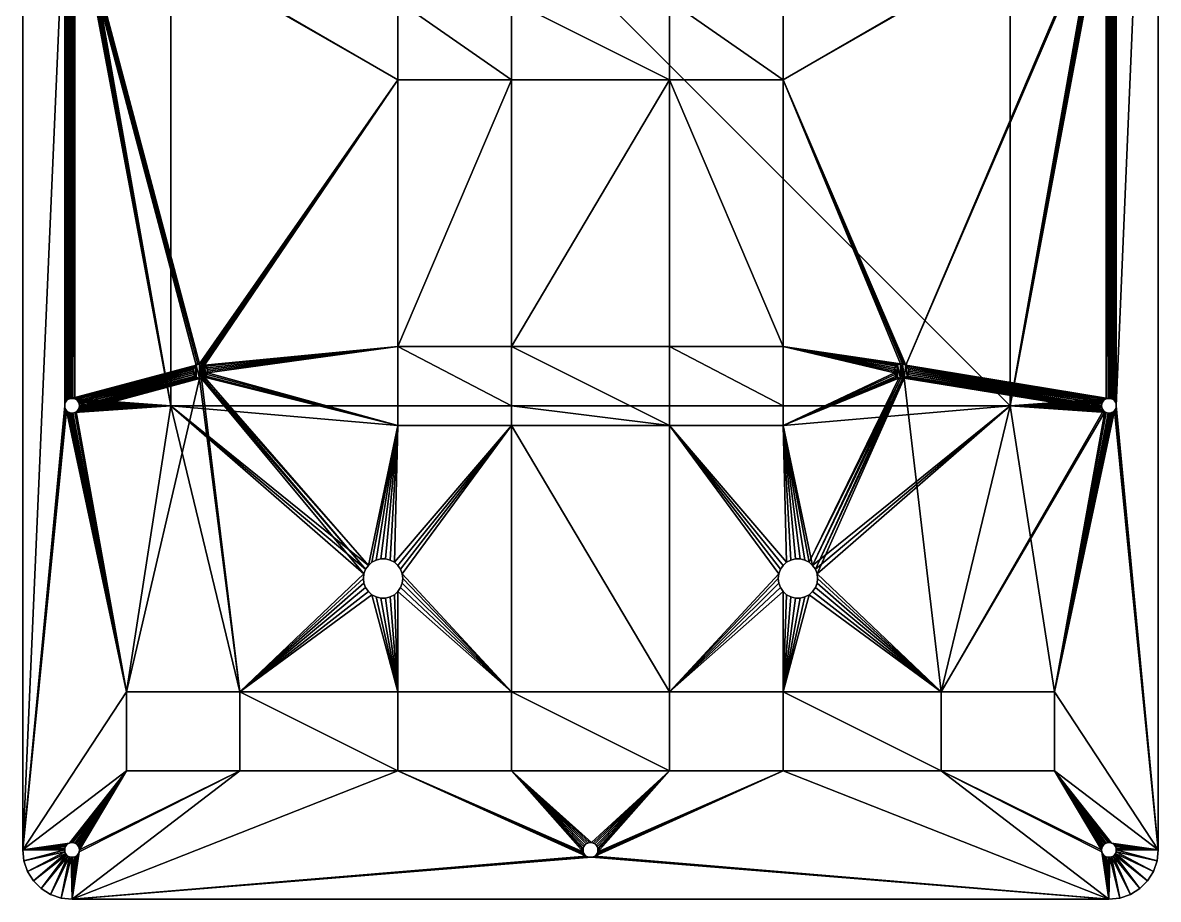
# Model space of a CAD drawing. Extents: x -115 to 115, y -220 to 220.
# Drawn here: x -115 to 115, y -220 to -42.4 of the extents above; entities that cross this region are included whole.
import ezdxf

# ---------------------------------------------------------------- set-up
doc = ezdxf.new("R2010")
doc.units = 0
doc.header["$MEASUREMENT"] = 0
doc.layers.get('0').update_dxf_attribs({"linetype": 'CONTINUOUS'})

msp = doc.modelspace()

# ---------------------------------------------------------------- meshes
at = {"color": 0}
mesh = msp.add_polyface(dxfattribs=at)
corners = [(-104.15, -121.23), (-103.88, -120.99), (-79.18, -114.49), (-103.67, -120.7), (-79.53, -114.4), (-103.5, -120), (-80.12, -113.99), (-103.54, -120.36), (-103.54, -119.64), (-80.33, -113.7), (-103.67, -119.3), (-80.46, -113.36), (-103.88, -119.01), (-80.5, -113), (-104.15, -118.77), (-80.46, -112.64), (-104.47, -118.6), (-80.33, -112.3), (-104.82, -118.51), (-80.12, -112.01), (-105.18, -118.51), (-79.85, -111.77), (-115, -210), (-106.5, -15), (-106.5, -120), (-85, -120, 4), (-103.67, -119.3, 4), (-103.54, -119.64, 4), (-103.88, -119.01, 4), (-104.15, -118.77, 4), (-104.47, -118.6, 4), (-106.5, -15, 4), (-115, -210, 4), (-106.5, -120, 4), (-115, 80), (-103.5, -120, 4), (-104.82, -118.51, 4), (-105.18, -118.51, 4), (-105.53, -118.6), (-105.53, -118.6, 4), (-105.85, -118.77), (-105.85, -118.77, 4), (-106.12, -119.01), (-106.12, -119.01, 4), (-106.33, -119.3), (-106.33, -119.3, 4), (-106.46, -119.64), (-106.46, -119.64, 4)]
mesh.append_faces([[corners[k] for k in face] for face in [(0, 1, 2), (3, 4, 1), (5, 6, 7), (8, 9, 5), (10, 11, 8), (12, 13, 10), (14, 15, 12), (16, 17, 14), (18, 19, 16), (20, 21, 18), (22, 23, 24), (25, 26, 27), (25, 28, 26), (25, 29, 28), (25, 30, 29), (31, 32, 33), (34, 22, 32), (8, 5, 35), (8, 35, 27), (10, 27, 26), (10, 8, 27), (12, 26, 28), (12, 10, 26), (14, 28, 29), (14, 12, 28), (16, 29, 30), (16, 14, 29), (18, 30, 36), (18, 16, 30), (20, 36, 37), (20, 18, 36), (38, 37, 39), (38, 20, 37), (40, 39, 41), (40, 38, 39), (42, 41, 43), (42, 40, 41), (44, 43, 45), (44, 42, 43), (46, 44, 45), (46, 45, 47), (24, 46, 47), (24, 47, 33)]])
mesh = msp.add_polyface(dxfattribs=at)
corners = [(-106.5, -15), (-106.46, -15.36), (-106.5, -120), (-115, -210), (-115, 80), (-106.33, -15.7, 4), (-106.46, -15.36, 4), (-106.33, -119.3, 4), (-106.5, -15, 4), (-106.5, -120, 4), (-115, 80, 4), (-115, -210, 4), (-104.15, -13.77), (-103.88, -14.01, 4), (-104.15, -13.77, 4), (-104.47, -13.6), (-104.47, -13.6, 4), (-104.82, -13.51), (-104.82, -13.51, 4), (-105.18, -13.51), (-105.18, -13.51, 4), (-105.53, -13.6), (-105.53, -13.6, 4), (-105.85, -13.77), (-105.85, -13.77, 4), (-106.12, -14.01), (-106.12, -14.01, 4), (-106.33, -14.3), (-106.33, -14.3, 4), (-106.46, -14.64), (-106.46, -14.64, 4), (-106.33, -15.7), (-106.12, -15.99), (-106.12, -15.99, 4), (-105.85, -16.23, 4), (-105.85, -16.23), (-105.53, -16.4), (-105.53, -16.4, 4), (-105.18, -16.49), (-105.18, -16.49, 4), (-104.82, -16.49, 4), (-104.82, -16.49), (-104.47, -16.4), (-104.47, -16.4, 4), (-104.15, -16.23, 4), (-104.15, -16.23)]
mesh.append_faces([[corners[k] for k in face] for face in [(0, 1, 2), (3, 4, 0), (5, 6, 7), (6, 8, 9), (10, 11, 8), (4, 11, 10), (12, 13, 14), (15, 14, 16), (15, 12, 14), (17, 16, 18), (17, 15, 16), (19, 18, 20), (19, 17, 18), (21, 20, 22), (21, 19, 20), (23, 22, 24), (23, 21, 22), (25, 24, 26), (25, 23, 24), (27, 26, 28), (27, 25, 26), (29, 27, 28), (29, 28, 30), (0, 29, 30), (0, 30, 8), (1, 8, 6), (1, 0, 8), (1, 6, 5), (31, 1, 5), (32, 5, 33), (32, 33, 34), (32, 31, 5), (35, 32, 34), (36, 34, 37), (36, 35, 34), (38, 37, 39), (38, 39, 40), (38, 36, 37), (41, 38, 40), (42, 40, 43), (42, 43, 44), (42, 41, 40), (45, 42, 44)]])
mesh = msp.add_polyface(dxfattribs=at)
corners = [(105.85, -16.23), (106.12, -119.01), (105.85, -118.77), (106.12, -15.99), (106.33, -15.7), (106.33, -119.3), (105.53, -16.4), (105.53, -118.6), (106.46, -15.36), (106.46, -119.64), (105.18, -16.49), (105.18, -118.51), (106.5, -15), (106.5, -120), (104.82, -16.49), (104.82, -118.51), (63.85, -111.77), (39, -54), (104.47, -16.4), (115, 80), (115, -210), (106.12, -15.99, 4), (105.85, -16.23, 4), (106.12, -119.01, 4), (105.85, -118.77, 4), (106.33, -15.7, 4), (106.33, -119.3, 4), (105.53, -16.4, 4), (105.53, -118.6, 4), (106.46, -15.36, 4), (106.46, -119.64, 4), (105.18, -16.49, 4), (105.18, -118.51, 4), (106.5, -120, 4), (106.5, -15, 4), (104.82, -16.49, 4), (104.82, -118.51, 4), (104.47, -16.4, 4), (104.47, -118.6, 4), (85, -120, 4), (104.15, -16.23, 4), (103.88, -15.99, 4), (115, -210, 4), (115, 80, 4), (103.5, -15, 4), (103.54, -15.36, 4), (103.67, -15.7, 4), (64.33, -112.3), (64.46, -112.64, 4), (64.33, -112.3, 4), (64.12, -112.01), (64.12, -112.01, 4), (85, 50, 64), (85, -120, 64)]
mesh.append_faces([[corners[k] for k in face] for face in [(0, 1, 2), (0, 3, 1), (4, 5, 1), (4, 1, 3), (6, 2, 7), (6, 0, 2), (8, 5, 4), (8, 9, 5), (10, 7, 11), (10, 6, 7), (12, 13, 9), (14, 15, 16), (14, 10, 11), (14, 11, 15), (17, 18, 16), (19, 20, 13), (21, 22, 23), (23, 22, 24), (23, 25, 21), (26, 25, 23), (22, 27, 24), (24, 27, 28), (26, 29, 25), (30, 29, 26), (27, 31, 28), (28, 31, 32), (33, 34, 30), (32, 35, 36), (31, 35, 32), (36, 37, 38), (35, 37, 36), (38, 37, 39), (37, 40, 39), (40, 41, 39), (42, 43, 33), (44, 39, 45), (45, 39, 46), (46, 39, 41), (47, 48, 49), (50, 49, 51), (50, 47, 49), (39, 52, 53), (51, 49, 48)]])
mesh = msp.add_polyface(dxfattribs=at)
corners = [(115, -210), (115, 80, 4), (115, -210, 4), (106.46, -119.64), (106.5, -120), (106.5, -120, 4), (106.46, -119.64, 4), (106.33, -119.3), (106.33, -119.3, 4), (106.12, -119.01), (106.12, -119.01, 4), (105.85, -118.77), (105.85, -118.77, 4), (105.53, -118.6), (105.53, -118.6, 4), (105.18, -118.51), (105.18, -118.51, 4), (104.82, -118.51), (104.82, -118.51, 4), (104.47, -118.6), (104.47, -118.6, 4), (104.15, -118.77), (104.15, -118.77, 4), (103.88, -119.01), (103.88, -119.01, 4), (103.67, -119.3), (103.88, -120.99), (103.67, -120.7, 4), (103.88, -120.99, 4), (104.15, -121.23, 4), (104.15, -121.23), (104.47, -121.4), (104.47, -121.4, 4), (104.82, -121.49), (104.82, -121.49, 4), (105.18, -121.49, 4), (105.18, -121.49), (105.53, -121.4), (105.53, -121.4, 4), (105.85, -121.23, 4), (105.85, -121.23), (106.12, -120.99), (106.12, -120.99, 4), (106.33, -120.7, 4), (106.33, -120.7), (106.46, -120.36), (106.46, -120.36, 4)]
mesh.append_faces([[corners[k] for k in face] for face in [(0, 1, 2), (3, 4, 5), (3, 5, 6), (7, 6, 8), (7, 3, 6), (9, 8, 10), (9, 7, 8), (11, 10, 12), (11, 9, 10), (13, 12, 14), (13, 11, 12), (15, 14, 16), (15, 13, 14), (17, 16, 18), (17, 15, 16), (19, 18, 20), (19, 17, 18), (21, 20, 22), (21, 19, 20), (23, 22, 24), (23, 21, 22), (25, 23, 24), (26, 27, 28), (26, 28, 29), (30, 26, 29), (31, 29, 32), (31, 30, 29), (33, 32, 34), (33, 34, 35), (33, 31, 32), (36, 33, 35), (37, 35, 38), (37, 38, 39), (37, 36, 35), (40, 37, 39), (41, 39, 42), (41, 42, 43), (41, 40, 39), (44, 41, 43), (45, 43, 46), (45, 44, 43), (4, 46, 5), (4, 45, 46)]])
mesh = msp.add_polyface(dxfattribs=at)
corners = [(106.5, -15), (106.46, -119.64), (106.46, -15.36), (115, 80), (106.5, -120), (106.46, -119.64, 4), (106.5, -15, 4), (106.46, -15.36, 4), (106.5, -120, 4), (115, 80, 4), (115, -210), (106.46, -14.64), (106.46, -14.64, 4), (106.33, -14.3), (106.33, -14.3, 4), (106.12, -14.01), (106.12, -14.01, 4), (105.85, -13.77), (105.85, -13.77, 4), (105.53, -13.6), (105.53, -13.6, 4), (105.18, -13.51), (105.18, -13.51, 4), (104.82, -13.51), (104.82, -13.51, 4), (104.47, -13.6), (104.47, -13.6, 4), (104.15, -13.77), (104.15, -13.77, 4), (103.88, -14.01), (104.15, -16.23), (103.88, -15.99), (104.15, -16.23, 4), (104.47, -16.4), (104.47, -16.4, 4), (104.82, -16.49), (104.82, -16.49, 4), (105.18, -16.49, 4), (105.18, -16.49), (105.53, -16.4), (105.53, -16.4, 4), (105.85, -16.23, 4), (105.85, -16.23), (106.12, -15.99), (106.12, -15.99, 4), (106.33, -15.7, 4), (106.33, -15.7)]
mesh.append_faces([[corners[k] for k in face] for face in [(0, 1, 2), (3, 4, 0), (5, 6, 7), (8, 9, 6), (10, 3, 9), (11, 0, 6), (11, 6, 12), (13, 12, 14), (13, 11, 12), (15, 14, 16), (15, 13, 14), (17, 16, 18), (17, 15, 16), (19, 18, 20), (19, 17, 18), (21, 20, 22), (21, 19, 20), (23, 22, 24), (23, 21, 22), (25, 24, 26), (25, 23, 24), (27, 26, 28), (27, 25, 26), (29, 27, 28), (30, 31, 32), (33, 32, 34), (33, 30, 32), (35, 34, 36), (35, 36, 37), (35, 33, 34), (38, 35, 37), (39, 37, 40), (39, 40, 41), (39, 38, 37), (42, 39, 41), (43, 41, 44), (43, 44, 45), (43, 42, 41), (46, 43, 45), (2, 45, 7), (2, 46, 45), (0, 7, 6), (0, 2, 7)]])
mesh = msp.add_polyface(dxfattribs=at)
corners = [(-104.47, -16.4), (-79.18, -111.51), (-79.53, -111.6), (-104.82, -16.49), (-79.85, -111.77), (-105.18, -16.49), (-105.18, -118.51), (-105.53, -16.4), (-105.53, -118.6), (-105.85, -16.23), (-105.85, -118.77), (-106.12, -15.99), (-106.12, -119.01), (-106.33, -15.7), (-106.33, -119.3), (-106.46, -15.36), (-106.46, -119.64), (-106.5, -120), (-103.88, -15.99, 4), (-104.15, -16.23, 4), (-85, -120, 4), (-104.47, -16.4, 4), (-104.47, -118.6, 4), (-104.82, -16.49, 4), (-104.82, -118.51, 4), (-105.18, -16.49, 4), (-105.18, -118.51, 4), (-105.53, -16.4, 4), (-105.53, -118.6, 4), (-105.85, -16.23, 4), (-105.85, -118.77, 4), (-106.12, -15.99, 4), (-106.12, -119.01, 4), (-106.33, -15.7, 4), (-106.33, -119.3, 4), (-106.46, -15.36, 4), (-106.46, -119.64, 4), (-106.5, -120, 4), (-103.54, -15.36, 4), (-103.67, -15.7, 4), (-79.53, -111.6, 4), (-79.85, -111.77, 4), (-80.12, -112.01), (-80.12, -112.01, 4), (-80.33, -112.3), (-80.33, -112.3, 4), (-80.46, -112.64), (-80.46, -112.64, 4), (-85, 50, 4), (-85, -120, 64)]
mesh.append_faces([[corners[k] for k in face] for face in [(0, 1, 2), (3, 2, 4), (5, 4, 6), (7, 6, 8), (7, 5, 6), (9, 8, 10), (9, 7, 8), (11, 10, 12), (11, 9, 10), (13, 12, 14), (13, 11, 12), (15, 14, 16), (15, 16, 17), (15, 13, 14), (18, 19, 20), (20, 21, 22), (19, 21, 20), (22, 23, 24), (21, 23, 22), (23, 25, 24), (24, 25, 26), (25, 27, 26), (26, 27, 28), (27, 29, 28), (28, 29, 30), (30, 31, 32), (29, 31, 30), (31, 33, 32), (32, 33, 34), (34, 35, 36), (36, 35, 37), (20, 38, 39), (20, 39, 18), (4, 40, 41), (42, 41, 43), (42, 4, 41), (44, 43, 45), (44, 42, 43), (46, 44, 45), (46, 45, 47), (48, 20, 49), (43, 47, 45), (43, 41, 47)]])
mesh = msp.add_polyface(dxfattribs=at)
corners = [(-16, -38), (16, -54), (-16, -54), (-39, 32), (-39, -38), (-104.15, -16.23), (-39, -54), (-103.88, -15.99), (-103.67, -15.7), (-104.47, -16.4), (-103.54, -15.36), (-104.82, -16.49), (-79.53, -111.6), (-103.5, -15), (-105.18, -16.49), (-79.85, -111.77), (-103.54, -14.64), (-103.67, -14.3), (-78.82, 43.51), (-103.88, -14.01), (-79.18, 43.51), (-104.15, -13.77), (-79.53, 43.6), (-104.47, -13.6), (-79.85, 43.77), (-104.82, -13.51), (-85, -120, 4), (-85, 50, 4), (-103.5, -15, 4), (-103.54, -15.36, 4), (-39, -54, 4), (-39, -38, 4), (-16, -38, 4), (-16, -54, 4), (-103.54, -14.64, 4), (-103.67, -14.3, 4), (-103.88, -14.01, 4), (-104.15, -16.23, 4), (-103.88, -15.99, 4), (-103.67, -15.7, 4), (-85, -120, 64), (-85, 50, 64)]
mesh.append_faces([[corners[k] for k in face] for face in [(0, 1, 2), (3, 0, 4), (5, 4, 6), (5, 7, 4), (8, 4, 7), (9, 5, 6), (10, 4, 8), (11, 9, 12), (13, 4, 10), (14, 11, 15), (16, 4, 13), (16, 3, 4), (17, 3, 16), (18, 17, 19), (20, 19, 21), (22, 21, 23), (24, 23, 25), (26, 27, 28), (26, 28, 29), (6, 4, 30), (30, 4, 31), (0, 2, 32), (32, 2, 33), (4, 0, 31), (31, 0, 32), (16, 13, 28), (16, 28, 34), (17, 34, 35), (17, 16, 34), (19, 35, 36), (19, 17, 35), (21, 19, 36), (7, 37, 38), (7, 38, 39), (7, 5, 37), (8, 7, 39), (10, 39, 29), (10, 8, 39), (13, 29, 28), (13, 10, 29), (27, 40, 41), (31, 33, 30), (31, 32, 33)]])
mesh = msp.add_polyface(dxfattribs=at)
corners = [(-16, -54), (16, -54), (-16, -108), (-39, -108), (-77.5, -113), (-77.54, -113.36), (-77.54, -112.64), (-77.67, -112.3), (-77.88, -112.01), (-78.15, -111.77), (-39, -54), (-78.47, -111.6), (-78.82, -111.51), (-79.18, -111.51), (-104.47, -16.4), (-39, -120, 4), (-39, -108, 4), (-16, -120, 4), (-16, -108, 4), (-16, -54, 4), (-39, -54, 4), (-77.54, -112.64, 4), (-77.67, -112.3, 4), (-77.88, -112.01, 4), (-78.15, -111.77, 4), (-78.47, -111.6, 4), (-78.82, -111.51, 4), (-79.18, -111.51, 4), (-79.53, -111.6), (-79.53, -111.6, 4), (-79.85, -111.77), (-78.47, -114.4, 4), (-78.82, -114.49, 4), (-79.85, -111.77, 4), (-79.18, -114.49, 4), (85, -120, 64), (-85, 50, 64), (-85, -120, 64)]
mesh.append_faces([[corners[k] for k in face] for face in [(0, 1, 2), (0, 2, 3), (4, 3, 5), (6, 3, 4), (7, 3, 6), (8, 3, 7), (9, 3, 8), (10, 11, 12), (10, 12, 13), (10, 3, 9), (10, 0, 3), (10, 9, 11), (14, 10, 13), (15, 3, 16), (2, 17, 18), (3, 2, 16), (16, 2, 18), (0, 10, 19), (19, 10, 20), (7, 21, 22), (7, 6, 21), (8, 22, 23), (8, 7, 22), (9, 23, 24), (9, 8, 23), (11, 24, 25), (11, 9, 24), (12, 25, 26), (12, 11, 25), (13, 26, 27), (13, 12, 26), (28, 27, 29), (28, 13, 27), (30, 28, 29), (16, 18, 17), (23, 22, 21), (24, 23, 21), (25, 24, 31), (26, 25, 31), (27, 26, 32), (33, 29, 27), (33, 27, 34), (35, 36, 37)]])
mesh = msp.add_polyface(dxfattribs=at)
corners = [(104.47, -16.4), (104.82, -16.49), (63.85, -111.77), (39, -54), (104.15, -16.23), (39, -38), (103.54, -14.64), (103.5, -15), (103.54, -15.36), (103.67, -15.7), (103.88, -15.99), (80.12, 44.01), (105.18, -13.51), (104.82, -13.51), (79.85, 43.77), (104.47, -13.6), (79.53, 43.6), (104.15, -13.77), (79.18, 43.51), (103.88, -14.01), (78.82, 43.51), (103.67, -14.3), (-16, -38), (16, -38), (16, -54), (39, 32), (16, 32), (85, 50, 4), (85, -120, 4), (103.5, -15, 4), (16, -38, 4), (39, -38, 4), (16, -54, 4), (39, -54, 4), (104.15, -13.77, 4), (103.88, -14.01, 4), (103.67, -14.3, 4), (103.54, -14.64, 4), (103.54, -15.36, 4), (103.67, -15.7, 4), (103.88, -15.99, 4), (104.15, -16.23, 4), (85, 50, 64), (-85, 50, 64), (85, -120, 64)]
mesh.append_faces([[corners[k] for k in face] for face in [(0, 1, 2), (3, 4, 0), (5, 6, 7), (5, 7, 8), (5, 8, 9), (5, 9, 10), (5, 10, 4), (5, 4, 3), (11, 12, 13), (14, 13, 15), (16, 15, 17), (18, 17, 19), (20, 19, 21), (22, 23, 24), (25, 21, 6), (25, 6, 5), (26, 23, 22), (26, 5, 23), (27, 28, 29), (23, 5, 30), (30, 5, 31), (24, 23, 32), (32, 23, 30), (5, 3, 31), (31, 3, 33), (19, 34, 35), (21, 35, 36), (21, 19, 35), (6, 21, 36), (6, 36, 37), (7, 6, 37), (7, 37, 29), (8, 29, 38), (8, 7, 29), (8, 38, 39), (9, 8, 39), (10, 39, 40), (10, 40, 41), (10, 9, 39), (28, 27, 42), (30, 31, 33), (30, 33, 32), (42, 43, 44)]])
mesh = msp.add_polyface(dxfattribs=at)
corners = [(39, -108), (62.82, -111.51), (62.47, -111.6), (62.15, -111.77), (61.88, -112.01), (61.67, -112.3), (61.54, -112.64), (61.5, -113), (61.54, -113.36), (39, -54), (63.85, -111.77), (63.53, -111.6), (63.18, -111.51), (16, -54), (16, -108), (-16, -108), (16, -108, 4), (39, -108, 4), (16, -120, 4), (39, -120, 4), (39, -54, 4), (16, -54, 4), (64.12, -112.01, 4), (63.85, -111.77, 4), (64.12, -112.01), (63.53, -111.6, 4), (63.18, -111.51, 4), (62.82, -111.51, 4), (62.47, -111.6, 4), (62.15, -111.77, 4), (61.88, -112.01, 4), (61.67, -112.3, 4), (64.46, -112.64, 4), (63.18, -114.49, 4)]
mesh.append_faces([[corners[k] for k in face] for face in [(0, 1, 2), (0, 2, 3), (0, 3, 4), (0, 4, 5), (0, 5, 6), (0, 6, 7), (0, 7, 8), (9, 10, 11), (9, 11, 12), (9, 12, 1), (9, 1, 0), (13, 9, 0), (13, 14, 15), (13, 0, 14), (14, 0, 16), (16, 0, 17), (18, 14, 16), (0, 19, 17), (9, 13, 20), (20, 13, 21), (10, 22, 23), (10, 24, 22), (11, 23, 25), (11, 10, 23), (12, 25, 26), (12, 11, 25), (1, 26, 27), (1, 12, 26), (2, 27, 28), (2, 1, 27), (3, 28, 29), (3, 2, 28), (4, 29, 30), (4, 3, 29), (5, 30, 31), (5, 4, 30), (6, 5, 31), (16, 17, 19), (23, 22, 32), (26, 25, 23), (27, 26, 33), (29, 28, 27), (30, 29, 31)]])
mesh = msp.add_polyface(dxfattribs=at)
corners = [(-16, -108), (16, -124), (-16, -124), (-39, -124), (-39.73, -151.71), (-78.15, -114.23), (-44.99, -152.35), (-77.88, -113.99), (-77.67, -113.7), (-78.47, -114.4), (-45.54, -153.14), (-77.54, -113.36), (-39, -108), (-78.82, -114.49), (-45.88, -154.04), (-79.18, -114.49), (-71, -178), (16, -124, 4), (-16, -120, 4), (-16, -124, 4), (-41.52, -151.03, 4), (-39, -124, 4), (-42.48, -151.03, 4), (-39.73, -151.71, 4), (-44.99, -152.35, 4), (-85, -120, 4), (-45.54, -153.14, 4), (-39, -120, 4), (-77.54, -112.64), (-77.5, -113), (-77.5, -113, 4), (-77.54, -112.64, 4), (-78.15, -114.23, 4), (-77.88, -113.99, 4), (-77.67, -113.7, 4), (-77.54, -113.36, 4), (-85, -120, 64), (16, -120, 4), (-39, -108, 4), (-78.15, -111.77, 4)]
mesh.append_faces([[corners[k] for k in face] for face in [(0, 1, 2), (3, 2, 4), (5, 3, 6), (5, 7, 3), (8, 3, 7), (9, 5, 6), (9, 6, 10), (11, 3, 8), (11, 12, 3), (13, 9, 10), (13, 10, 14), (15, 13, 16), (17, 18, 19), (20, 21, 22), (19, 21, 23), (24, 25, 26), (21, 25, 24), (27, 25, 21), (21, 3, 27), (3, 12, 27), (2, 3, 19), (19, 3, 21), (18, 2, 19), (0, 2, 18), (28, 29, 30), (28, 30, 31), (7, 32, 33), (7, 33, 34), (7, 5, 32), (8, 7, 34), (11, 34, 35), (11, 8, 34), (29, 35, 30), (29, 11, 35), (36, 18, 37), (27, 18, 36), (25, 27, 36), (38, 18, 27), (35, 34, 33), (31, 30, 35), (31, 35, 33), (39, 33, 32), (39, 31, 33)]])
mesh = msp.add_polyface(dxfattribs=at)
corners = [(63.18, -114.49), (63.53, -114.4), (45.54, -153.14), (44.99, -152.35), (62.82, -114.49), (44.27, -151.71), (62.47, -114.4), (39, -124), (61.54, -113.36), (61.67, -113.7), (61.88, -113.99), (62.15, -114.23), (39, -108), (16, -124), (39.73, -151.71), (-16, -108), (16, -108), (85, -120, 4), (39, -124, 4), (44.99, -152.35, 4), (39, -120, 4), (16, -124, 4), (39.73, -151.71, 4), (16, -120, 4), (-16, -120, 4), (61.54, -112.64), (61.67, -112.3, 4), (61.54, -112.64, 4), (61.5, -113), (61.5, -113, 4), (61.54, -113.36, 4), (61.67, -113.7, 4), (61.88, -113.99, 4), (62.15, -114.23, 4), (85, -120, 64), (-85, -120, 64), (16, -108, 4), (62.15, -111.77, 4)]
mesh.append_faces([[corners[k] for k in face] for face in [(0, 1, 2), (0, 2, 3), (4, 3, 5), (4, 0, 3), (6, 4, 5), (7, 6, 5), (7, 8, 9), (7, 9, 10), (7, 10, 11), (7, 11, 6), (12, 8, 7), (13, 7, 14), (15, 16, 13), (17, 18, 19), (17, 20, 18), (18, 21, 22), (23, 24, 21), (21, 13, 23), (13, 16, 23), (7, 13, 18), (18, 13, 21), (20, 7, 18), (12, 7, 20), (25, 26, 27), (28, 25, 27), (28, 27, 29), (8, 29, 30), (8, 28, 29), (8, 30, 31), (9, 8, 31), (10, 31, 32), (10, 32, 33), (10, 9, 31), (11, 10, 33), (23, 20, 34), (35, 23, 34), (36, 20, 23), (30, 32, 31), (27, 30, 29), (27, 32, 30), (26, 32, 27), (37, 33, 32), (37, 32, 26)]])
mesh = msp.add_polyface(dxfattribs=at)
corners = [(-103.88, -120.99), (-79.53, -114.4), (-79.18, -114.49), (-104.15, -121.23), (-94, -178), (-103.67, -120.7), (-79.85, -114.23), (-103.54, -120.36), (-80.12, -113.99), (-103.5, -120), (-80.33, -113.7), (-103.54, -119.64), (-80.46, -113.36), (-103.67, -119.3), (-80.5, -113), (-103.88, -119.01), (-80.46, -112.64), (-104.15, -118.77), (-80.33, -112.3), (-104.47, -118.6), (-80.12, -112.01), (-104.82, -118.51), (-79.85, -111.77), (-85, -120, 4), (-104.47, -121.4, 4), (-94, -178, 4), (-80.46, -112.64, 4), (-80.5, -113, 4), (-80.46, -113.36, 4), (-80.33, -113.7, 4), (-80.12, -113.99, 4), (-79.85, -114.23, 4), (-79.53, -114.4, 4), (-79.18, -114.49, 4), (-78.82, -114.49, 4), (-78.82, -114.49), (-78.47, -114.4), (-78.47, -114.4, 4), (-78.15, -114.23, 4), (-78.15, -114.23), (-78.15, -111.77, 4), (-78.82, -111.51, 4), (-79.18, -111.51, 4), (-79.85, -111.77, 4)]
mesh.append_faces([[corners[k] for k in face] for face in [(0, 1, 2), (3, 2, 4), (5, 6, 1), (7, 8, 6), (7, 6, 5), (9, 10, 8), (11, 12, 10), (13, 14, 12), (15, 16, 14), (17, 18, 16), (19, 20, 18), (21, 22, 20), (23, 24, 25), (14, 16, 26), (14, 26, 27), (12, 27, 28), (12, 14, 27), (12, 28, 29), (10, 12, 29), (8, 29, 30), (8, 30, 31), (8, 10, 29), (6, 8, 31), (1, 31, 32), (1, 6, 31), (2, 32, 33), (2, 33, 34), (2, 1, 32), (35, 2, 34), (36, 34, 37), (36, 37, 38), (36, 35, 34), (39, 36, 38), (31, 33, 32), (40, 38, 37), (28, 30, 29), (41, 37, 34), (42, 34, 33), (26, 28, 27), (26, 30, 28), (43, 31, 30), (43, 33, 31), (43, 30, 26)]])
mesh = msp.add_polyface(dxfattribs=at)
corners = [(63.85, -114.23), (64.12, -113.99), (103.67, -120.7), (64.33, -113.7), (103.54, -120.36), (63.53, -114.4), (103.88, -120.99), (64.46, -113.36), (103.5, -120), (64.5, -113), (103.54, -119.64), (64.46, -112.64), (103.67, -119.3), (64.33, -112.3), (103.88, -119.01), (64.12, -112.01), (104.15, -118.77), (63.85, -111.77), (104.47, -118.6), (64.5, -113, 4), (64.46, -112.64, 4), (62.47, -114.4), (62.15, -114.23, 4), (62.47, -114.4, 4), (62.15, -114.23), (62.82, -114.49), (62.82, -114.49, 4), (63.18, -114.49, 4), (63.18, -114.49), (63.53, -114.4, 4), (63.85, -114.23, 4), (64.12, -113.99, 4), (64.33, -113.7, 4), (64.46, -113.36, 4), (39, -120, 4), (85, -120, 4), (85, -120, 64), (63.85, -111.77, 4), (63.18, -111.51, 4), (62.82, -111.51, 4), (62.15, -111.77, 4)]
mesh.append_faces([[corners[k] for k in face] for face in [(0, 1, 2), (3, 4, 1), (5, 0, 6), (7, 8, 3), (9, 10, 7), (11, 12, 9), (13, 14, 11), (15, 16, 13), (17, 18, 15), (11, 9, 19), (11, 19, 20), (13, 11, 20), (21, 22, 23), (21, 24, 22), (25, 23, 26), (25, 26, 27), (25, 21, 23), (28, 25, 27), (5, 27, 29), (5, 29, 30), (5, 28, 27), (0, 5, 30), (1, 30, 31), (1, 31, 32), (1, 0, 30), (3, 1, 32), (7, 32, 33), (7, 3, 32), (9, 33, 19), (9, 7, 33), (34, 35, 36), (29, 31, 30), (33, 32, 31), (19, 33, 31), (20, 19, 31), (22, 26, 23), (37, 31, 29), (37, 20, 31), (38, 29, 27), (38, 37, 29), (39, 27, 26), (40, 26, 22), (40, 39, 26)]])
mesh = msp.add_polyface(dxfattribs=at)
corners = [(105.85, -121.23), (106.12, -120.99), (94, -178), (105.53, -121.4), (105.18, -121.49), (104.82, -121.49), (104.47, -121.4), (104.15, -121.23), (103.88, -120.99), (71, -178), (64.12, -113.99), (103.54, -120.36), (103.67, -120.7), (63.85, -114.23), (64.33, -113.7), (103.5, -120), (63.53, -114.4), (64.46, -113.36), (103.54, -119.64), (64.5, -113), (103.67, -119.3), (64.46, -112.64), (103.88, -119.01), (64.33, -112.3), (104.15, -118.77), (64.12, -112.01), (104.47, -118.6), (63.85, -111.77), (104.82, -118.51), (106.12, -120.99, 4), (105.85, -121.23, 4), (94, -178, 4), (105.53, -121.4, 4), (105.18, -121.49, 4), (104.82, -121.49, 4), (104.47, -121.4, 4), (104.47, -118.6, 4), (85, -120, 4), (104.15, -118.77, 4), (103.88, -119.01, 4), (103.67, -119.3, 4), (103.54, -119.64, 4), (103.5, -120, 4), (103.54, -120.36, 4), (103.67, -120.7, 4), (103.88, -120.99, 4), (104.15, -121.23, 4)]
mesh.append_faces([[corners[k] for k in face] for face in [(0, 1, 2), (3, 0, 2), (4, 3, 2), (5, 4, 2), (6, 5, 2), (7, 6, 2), (8, 7, 9), (10, 11, 12), (13, 12, 8), (14, 15, 11), (16, 8, 9), (17, 18, 15), (19, 20, 18), (21, 22, 20), (23, 24, 22), (25, 26, 24), (27, 28, 26), (29, 30, 31), (30, 32, 31), (32, 33, 31), (33, 34, 31), (34, 35, 31), (36, 37, 38), (38, 37, 39), (39, 37, 40), (40, 37, 41), (41, 37, 42), (42, 37, 43), (43, 37, 44), (44, 37, 45), (45, 37, 46), (46, 37, 35), (35, 37, 31), (20, 39, 40), (18, 20, 40), (18, 40, 41), (15, 18, 41), (15, 41, 42), (11, 42, 43), (11, 15, 42), (11, 43, 44), (12, 11, 44), (8, 12, 44)]])
mesh = msp.add_polyface(dxfattribs=at)
corners = [(-105, -220), (-71, -194), (-39, -194), (-71, -178), (-45.88, -154.04), (-46, -155), (-45.88, -155.96), (-45.54, -156.86), (-44.99, -157.65), (-94, -194), (-104.47, -208.6), (-104.82, -208.51), (-105.18, -208.51), (-105.53, -208.6), (-103.5, -210), (-94, -178), (-115, -210), (-78.82, -114.49), (-79.18, -114.49), (-106.12, -120.99), (-106.33, -120.7), (-106.46, -120.36), (-106.5, -120), (-71, -194, 4), (-105, -220, 4), (-39, -194, 4), (-45.88, -154.04, 4), (-71, -178, 4), (-46, -155, 4), (-45.88, -155.96, 4), (-45.54, -156.86, 4), (-94, -194, 4), (-103.5, -210, 4), (-104.15, -208.77, 4), (-104.47, -208.6, 4), (-104.82, -208.51, 4), (-105.18, -208.51, 4), (-105.53, -208.6, 4), (-94, -178, 4), (-115, -210, 4), (-45.54, -153.14, 4), (-85, -120, 4), (-106.12, -120.99, 4), (-106.33, -120.7, 4), (-106.46, -120.36, 4), (-106.5, -120, 4)]
mesh.append_faces([[corners[k] for k in face] for face in [(0, 1, 2), (3, 2, 1), (3, 4, 5), (3, 5, 6), (3, 6, 7), (3, 7, 8), (9, 10, 11), (9, 11, 12), (9, 12, 13), (9, 1, 14), (15, 9, 16), (17, 4, 3), (18, 3, 15), (19, 15, 16), (20, 19, 16), (21, 20, 16), (22, 21, 16), (23, 24, 25), (26, 27, 28), (28, 27, 29), (29, 27, 30), (25, 27, 23), (23, 31, 32), (33, 31, 34), (34, 31, 35), (35, 31, 36), (36, 31, 37), (31, 38, 39), (40, 41, 26), (27, 41, 38), (26, 41, 27), (38, 42, 39), (42, 43, 39), (43, 44, 39), (44, 45, 39), (3, 1, 27), (27, 1, 23), (15, 3, 38), (38, 3, 27), (9, 15, 31), (31, 15, 38), (1, 9, 23), (23, 9, 31)]])
mesh = msp.add_polyface(dxfattribs=at)
corners = [(45.54, -156.86), (71, -178), (44.99, -157.65), (63.53, -114.4), (45.88, -154.04), (45.54, -153.14), (39, -124), (44.27, -151.71), (43.42, -151.26), (42.48, -151.03), (41.52, -151.03), (44.99, -157.65, 4), (44.27, -158.29, 4), (71, -178, 4), (45.54, -156.86, 4), (44.99, -152.35, 4), (39, -124, 4), (44.27, -151.71, 4), (43.42, -151.26, 4), (42.48, -151.03, 4), (41.52, -151.03, 4), (46, -155), (46, -155, 4), (45.88, -154.04, 4), (45.54, -153.14, 4), (44.99, -152.35), (40.58, -151.26), (40.58, -151.26, 4), (41.52, -158.97), (40.58, -158.74, 4), (41.52, -158.97, 4), (42.48, -158.97, 4), (40.58, -158.74), (42.48, -158.97), (43.42, -158.74), (43.42, -158.74, 4), (44.27, -158.29), (45.88, -155.96), (45.88, -155.96, 4)]
mesh.append_faces([[corners[k] for k in face] for face in [(0, 1, 2), (3, 4, 5), (6, 7, 8), (6, 8, 9), (6, 9, 10), (11, 12, 13), (13, 14, 11), (15, 16, 17), (17, 16, 18), (18, 16, 19), (19, 16, 20), (4, 21, 22), (4, 22, 23), (5, 23, 24), (5, 4, 23), (25, 24, 15), (25, 5, 24), (7, 15, 17), (7, 25, 15), (8, 17, 18), (8, 7, 17), (9, 18, 19), (9, 8, 18), (10, 19, 20), (10, 9, 19), (26, 20, 27), (26, 10, 20), (28, 29, 30), (28, 30, 31), (28, 32, 29), (33, 28, 31), (34, 31, 35), (34, 35, 12), (34, 33, 31), (36, 34, 12), (2, 12, 11), (2, 11, 14), (2, 36, 12), (0, 2, 14), (37, 14, 38), (37, 0, 14), (21, 38, 22), (21, 37, 38)]])
mesh = msp.add_polyface(dxfattribs=at)
corners = [(94, -194), (105.53, -208.6), (105.18, -208.51), (104.82, -208.51), (104.47, -208.6), (94, -178), (115, -210), (71, -194), (103.5, -210), (39, -194), (105, -220), (106.12, -120.99), (106.33, -120.7), (106.46, -120.36), (106.5, -120), (104.15, -121.23), (71, -178), (39, -178), (45.88, -155.96), (45.54, -156.86), (46, -155), (45.88, -154.04), (63.53, -114.4), (105.53, -208.6, 4), (94, -194, 4), (105.18, -208.51, 4), (104.82, -208.51, 4), (104.47, -208.6, 4), (104.15, -208.77, 4), (115, -210, 4), (94, -178, 4), (71, -194, 4), (103.5, -210, 4), (39, -194, 4), (105, -220, 4), (106.12, -120.99, 4), (106.33, -120.7, 4), (106.46, -120.36, 4), (106.5, -120, 4), (71, -178, 4), (39, -178, 4), (85, -120, 4), (45.88, -155.96, 4), (45.54, -156.86, 4), (46, -155, 4), (45.88, -154.04, 4), (45.54, -153.14, 4), (44.99, -152.35, 4)]
mesh.append_faces([[corners[k] for k in face] for face in [(0, 1, 2), (0, 2, 3), (0, 3, 4), (5, 6, 0), (7, 0, 8), (9, 7, 10), (11, 6, 5), (12, 6, 11), (13, 6, 12), (14, 6, 13), (15, 5, 16), (17, 16, 7), (18, 16, 19), (20, 16, 18), (21, 16, 20), (22, 16, 21), (23, 24, 25), (25, 24, 26), (26, 24, 27), (27, 24, 28), (29, 30, 24), (24, 31, 32), (31, 33, 34), (29, 35, 30), (29, 36, 35), (29, 37, 36), (29, 38, 37), (39, 40, 31), (30, 41, 39), (39, 42, 43), (39, 44, 42), (41, 45, 39), (39, 45, 44), (41, 46, 45), (41, 47, 46), (16, 5, 39), (39, 5, 30), (7, 16, 31), (31, 16, 39), (0, 7, 24), (24, 7, 31), (5, 0, 30), (30, 0, 24)]])
mesh = msp.add_polyface(dxfattribs=at)
corners = [(-104.47, -121.4), (-104.15, -121.23), (-94, -178), (-104.82, -121.49), (-105.18, -121.49), (-105.53, -121.4), (-105.85, -121.23), (-106.12, -120.99), (-103.88, -120.99, 4), (-104.15, -121.23, 4), (-85, -120, 4), (-103.67, -120.7, 4), (-104.47, -121.4, 4), (-103.54, -120.36, 4), (-104.82, -121.49, 4), (-94, -178, 4), (-103.5, -120, 4), (-105.18, -121.49, 4), (-103.54, -119.64, 4), (-105.53, -121.4, 4), (-105.85, -121.23, 4), (-106.12, -120.99, 4), (-106.46, -120.36), (-106.5, -120, 4), (-106.46, -120.36, 4), (-106.5, -120), (-106.33, -120.7, 4), (-106.33, -120.7), (-103.88, -120.99), (-103.67, -120.7), (-103.54, -120.36), (-103.5, -120)]
mesh.append_faces([[corners[k] for k in face] for face in [(0, 1, 2), (3, 0, 2), (4, 3, 2), (5, 4, 2), (6, 5, 2), (7, 6, 2), (8, 9, 10), (10, 11, 8), (9, 12, 10), (10, 13, 11), (12, 14, 15), (10, 16, 13), (14, 17, 15), (10, 18, 16), (17, 19, 15), (19, 20, 15), (20, 21, 15), (22, 23, 24), (22, 25, 23), (22, 24, 26), (27, 22, 26), (7, 26, 21), (7, 21, 20), (7, 27, 26), (6, 7, 20), (5, 20, 19), (5, 6, 20), (4, 19, 17), (4, 17, 14), (4, 5, 19), (3, 4, 14), (0, 14, 12), (0, 12, 9), (0, 3, 14), (1, 0, 9), (28, 9, 8), (28, 8, 11), (28, 1, 9), (29, 28, 11), (30, 11, 13), (30, 29, 11), (31, 13, 16), (31, 30, 13)]])
mesh = msp.add_polyface(dxfattribs=at)
corners = [(-71, -178), (-44.99, -157.65), (-44.27, -158.29), (-39, -124), (-40.58, -151.26), (-41.52, -151.03), (-42.48, -151.03), (-43.42, -151.26), (-44.27, -151.71), (-44.99, -152.35), (-45.54, -156.86, 4), (-71, -178, 4), (-44.99, -157.65, 4), (-44.27, -158.29, 4), (-42.48, -151.03, 4), (-39, -124, 4), (-43.42, -151.26, 4), (-44.27, -151.71, 4), (-44.99, -152.35, 4), (-40.58, -151.26, 4), (-41.52, -151.03, 4), (-45.54, -153.14), (-45.54, -153.14, 4), (-45.88, -154.04), (-45.88, -154.04, 4), (-46, -155), (-46, -155, 4), (-45.88, -155.96), (-45.88, -155.96, 4), (-45.54, -156.86), (-43.42, -158.74), (-43.42, -158.74, 4), (-42.48, -158.97), (-42.48, -158.97, 4), (-41.52, -158.97, 4), (-41.52, -158.97), (-40.58, -158.74), (-40.58, -158.74, 4)]
mesh.append_faces([[corners[k] for k in face] for face in [(0, 1, 2), (3, 4, 5), (3, 5, 6), (3, 6, 7), (3, 7, 8), (3, 8, 9), (10, 11, 12), (12, 11, 13), (14, 15, 16), (16, 15, 17), (17, 15, 18), (5, 19, 20), (5, 4, 19), (6, 20, 14), (6, 5, 20), (7, 14, 16), (7, 6, 14), (8, 16, 17), (8, 7, 16), (9, 17, 18), (9, 8, 17), (21, 18, 22), (21, 9, 18), (23, 21, 22), (23, 22, 24), (25, 23, 24), (25, 24, 26), (27, 26, 28), (27, 25, 26), (27, 28, 10), (29, 27, 10), (1, 10, 12), (1, 12, 13), (1, 29, 10), (2, 1, 13), (30, 13, 31), (30, 2, 13), (32, 31, 33), (32, 33, 34), (32, 30, 31), (35, 32, 34), (36, 34, 37), (36, 35, 34)]])
mesh = msp.add_polyface(dxfattribs=at)
corners = [(-39.73, -158.29), (-39.01, -157.65), (-39, -178), (-38.46, -156.86), (-16, -178), (-38.12, -155.96), (-38, -155), (-38.12, -154.04), (-16, -124), (-38.46, -153.14), (-39.01, -152.35), (-39.73, -151.71), (16, -178), (-39, -124), (-40.58, -151.26), (-39.01, -157.65, 4), (-39.73, -158.29, 4), (-39, -178, 4), (-16, -178, 4), (-38.46, -156.86, 4), (-38.12, -155.96, 4), (-38, -155, 4), (-38.12, -154.04, 4), (-16, -124, 4), (-38.46, -153.14, 4), (-39.01, -152.35, 4), (-39.73, -151.71, 4), (16, -178, 4), (-39, -124, 4), (-40.58, -151.26, 4), (-41.52, -151.03, 4), (-40.58, -158.74), (-40.58, -158.74, 4)]
mesh.append_faces([[corners[k] for k in face] for face in [(0, 1, 2), (3, 4, 1), (5, 4, 3), (6, 4, 5), (7, 4, 6), (8, 4, 7), (8, 7, 9), (8, 9, 10), (8, 10, 11), (8, 12, 4), (13, 11, 14), (15, 16, 17), (18, 19, 15), (18, 20, 19), (18, 21, 20), (18, 22, 21), (22, 23, 24), (24, 23, 25), (25, 23, 26), (18, 23, 22), (27, 23, 18), (26, 28, 29), (29, 28, 30), (7, 6, 21), (7, 21, 22), (9, 22, 24), (9, 7, 22), (10, 24, 25), (10, 9, 24), (11, 25, 26), (11, 10, 25), (14, 26, 29), (14, 11, 26), (31, 32, 16), (0, 31, 16), (1, 16, 15), (1, 15, 19), (1, 0, 16), (3, 1, 19), (5, 19, 20), (5, 3, 19), (6, 20, 21), (6, 5, 20)]])
mesh = msp.add_polyface(dxfattribs=at)
corners = [(16, -178), (38.12, -155.96), (38.46, -156.86), (39.01, -157.65), (38, -155), (38.12, -154.04), (39, -124), (41.52, -151.03), (40.58, -151.26), (39.73, -151.71), (16, -124), (39.01, -152.35), (38.46, -153.14), (-16, -124), (39.73, -158.29, 4), (39.01, -157.65, 4), (39, -178, 4), (38.12, -155.96, 4), (16, -178, 4), (38.46, -156.86, 4), (38, -155, 4), (38.12, -154.04, 4), (41.52, -151.03, 4), (39, -124, 4), (40.58, -151.26, 4), (39.73, -151.71, 4), (16, -124, 4), (39.01, -152.35, 4), (38.46, -153.14, 4), (-16, -124, 4), (39.73, -158.29), (40.58, -158.74), (40.58, -158.74, 4)]
mesh.append_faces([[corners[k] for k in face] for face in [(0, 1, 2), (0, 2, 3), (4, 1, 0), (5, 4, 0), (6, 7, 8), (6, 8, 9), (10, 9, 11), (10, 11, 12), (10, 12, 5), (10, 5, 0), (13, 10, 0), (14, 15, 16), (17, 18, 19), (19, 18, 15), (17, 20, 18), (20, 21, 18), (22, 23, 24), (24, 23, 25), (25, 26, 27), (27, 26, 28), (28, 26, 21), (21, 26, 18), (26, 29, 18), (9, 24, 25), (9, 8, 24), (11, 25, 27), (11, 9, 25), (12, 27, 28), (12, 11, 27), (5, 12, 28), (5, 28, 21), (4, 5, 21), (4, 21, 20), (1, 20, 17), (1, 4, 20), (1, 17, 19), (2, 1, 19), (3, 19, 15), (3, 15, 14), (3, 2, 19), (30, 3, 14), (31, 14, 32), (31, 30, 14)]])
mesh = msp.add_polyface(dxfattribs=at)
corners = [(-16, -194), (16, -194), (0.18, -208.51), (-0.18, -208.51), (-0.53, -208.6), (-0.85, -208.77), (-1.12, -209.01), (-1.33, -209.3), (-1.46, -209.64), (-1.5, -210), (-16, -178), (-39, -194), (-1.46, -210.36), (-39.01, -157.65), (-39, -178), (-40.58, -158.74), (-39.73, -158.29), (-41.52, -158.97), (-42.48, -158.97), (-43.42, -158.74), (-44.27, -158.29), (-71, -178), (0.18, -208.51, 4), (-16, -194, 4), (-0.18, -208.51, 4), (-0.53, -208.6, 4), (-0.85, -208.77, 4), (-1.12, -209.01, 4), (-1.33, -209.3, 4), (-1.46, -209.64, 4), (-1.5, -210, 4), (16, -194, 4), (-16, -178, 4), (-39, -194, 4), (-1.46, -210.36, 4), (-39.01, -157.65, 4), (-39, -178, 4), (-39.73, -158.29, 4), (-40.58, -158.74, 4), (-41.52, -158.97, 4), (-42.48, -158.97, 4), (-43.42, -158.74, 4), (-44.27, -158.29, 4), (-71, -178, 4)]
mesh.append_faces([[corners[k] for k in face] for face in [(0, 1, 2), (0, 2, 3), (0, 3, 4), (0, 4, 5), (0, 5, 6), (0, 6, 7), (0, 7, 8), (0, 8, 9), (10, 1, 0), (11, 0, 12), (13, 10, 14), (15, 16, 14), (17, 15, 14), (18, 17, 14), (19, 18, 14), (20, 19, 14), (21, 20, 14), (21, 14, 11), (22, 23, 24), (24, 23, 25), (25, 23, 26), (26, 23, 27), (27, 23, 28), (28, 23, 29), (29, 23, 30), (31, 32, 23), (23, 33, 34), (32, 35, 36), (37, 38, 36), (38, 39, 36), (39, 40, 36), (40, 41, 36), (41, 42, 36), (36, 43, 33), (42, 43, 36), (11, 14, 33), (33, 14, 36), (0, 11, 23), (23, 11, 33), (10, 0, 32), (32, 0, 23), (14, 10, 36), (36, 10, 32)]])
mesh = msp.add_polyface(dxfattribs=at)
corners = [(39, -178), (71, -194), (39, -194), (16, -194), (1.5, -210), (1.46, -209.64), (1.33, -209.3), (1.12, -209.01), (1.46, -210.36), (0.85, -208.77), (0.53, -208.6), (0.18, -208.51), (44.27, -158.29), (44.99, -157.65), (71, -178), (43.42, -158.74), (42.48, -158.97), (41.52, -158.97), (40.58, -158.74), (39.73, -158.29), (39.01, -157.65), (16, -178), (-16, -178), (71, -194, 4), (39, -178, 4), (39, -194, 4), (1.5, -210, 4), (16, -194, 4), (1.46, -209.64, 4), (1.33, -209.3, 4), (1.12, -209.01, 4), (1.46, -210.36, 4), (0.85, -208.77, 4), (0.53, -208.6, 4), (0.18, -208.51, 4), (71, -178, 4), (44.27, -158.29, 4), (43.42, -158.74, 4), (42.48, -158.97, 4), (41.52, -158.97, 4), (40.58, -158.74, 4), (39.73, -158.29, 4), (39.01, -157.65, 4), (16, -178, 4), (-16, -194, 4), (-16, -178, 4)]
mesh.append_faces([[corners[k] for k in face] for face in [(0, 1, 2), (3, 4, 5), (3, 5, 6), (3, 6, 7), (3, 2, 8), (9, 3, 7), (10, 3, 9), (11, 3, 10), (12, 13, 14), (12, 14, 0), (15, 12, 0), (16, 15, 0), (17, 16, 0), (18, 17, 0), (19, 18, 0), (20, 19, 0), (21, 20, 0), (22, 21, 3), (23, 24, 25), (26, 27, 28), (28, 27, 29), (29, 27, 30), (25, 27, 31), (27, 32, 30), (27, 33, 32), (27, 34, 33), (35, 36, 24), (36, 37, 24), (37, 38, 24), (38, 39, 24), (39, 40, 24), (40, 41, 24), (42, 43, 24), (27, 44, 34), (43, 45, 27), (21, 0, 43), (43, 0, 24), (3, 21, 27), (27, 21, 43), (2, 3, 25), (25, 3, 27), (0, 2, 24), (24, 2, 25)]])
mesh = msp.add_polyface(dxfattribs=at)
corners = [(-103.54, -210.36), (-71, -194), (-105, -220), (-103.5, -210), (-94, -194), (-103.54, -209.64), (-103.67, -209.3), (-103.88, -209.01), (-104.15, -208.77), (-104.47, -208.6), (-115, -210), (-105.53, -208.6), (-105.85, -208.77), (-106.12, -209.01), (-106.33, -209.3), (-71, -194, 4), (-103.54, -210.36, 4), (-105, -220, 4), (-103.5, -210, 4), (-94, -194, 4), (-103.54, -209.64, 4), (-103.67, -209.3, 4), (-103.88, -209.01, 4), (-104.15, -208.77, 4), (-115, -210, 4), (-105.53, -208.6, 4), (-105.85, -208.77, 4), (-106.12, -209.01, 4), (-106.33, -209.3, 4), (-104.47, -208.6, 4), (-104.82, -208.51), (-104.82, -208.51, 4), (-105.18, -208.51), (-105.18, -208.51, 4), (-106.46, -209.64), (-106.46, -209.64, 4)]
mesh.append_faces([[corners[k] for k in face] for face in [(0, 1, 2), (3, 1, 0), (4, 3, 5), (4, 5, 6), (4, 6, 7), (4, 7, 8), (4, 8, 9), (10, 11, 12), (10, 4, 11), (10, 12, 13), (10, 13, 14), (15, 16, 17), (15, 18, 16), (18, 19, 20), (20, 19, 21), (21, 19, 22), (22, 19, 23), (19, 24, 25), (25, 24, 26), (26, 24, 27), (27, 24, 28), (6, 20, 21), (6, 5, 20), (7, 21, 22), (7, 6, 21), (8, 22, 23), (8, 7, 22), (9, 23, 29), (9, 8, 23), (30, 29, 31), (30, 9, 29), (32, 31, 33), (32, 30, 31), (11, 33, 25), (11, 32, 33), (12, 25, 26), (12, 11, 25), (13, 26, 27), (13, 12, 26), (14, 27, 28), (14, 13, 27), (34, 14, 28), (34, 28, 35)]])
mesh = msp.add_polyface(dxfattribs=at)
corners = [(-16, -194), (-1.5, -210), (-1.46, -210.36), (-39, -194), (-1.33, -210.7), (-1.12, -210.99), (-0.85, -211.23), (-105, -220), (-0.53, -211.4), (-0.18, -211.49), (0.18, -211.49), (-1.5, -210, 4), (-16, -194, 4), (-1.46, -210.36, 4), (-39, -194, 4), (-1.33, -210.7, 4), (-1.12, -210.99, 4), (-0.85, -211.23, 4), (-105, -220, 4), (-0.53, -211.4, 4), (-0.18, -211.49, 4), (0.18, -211.49, 4), (105, -220, 4), (-0.18, -208.51), (0.18, -208.51, 4), (-0.18, -208.51, 4), (-0.53, -208.6), (-0.53, -208.6, 4), (-0.85, -208.77), (-0.85, -208.77, 4), (-1.12, -209.01), (-1.12, -209.01, 4), (-1.33, -209.3), (-1.33, -209.3, 4), (-1.46, -209.64), (-1.46, -209.64, 4)]
mesh.append_faces([[corners[k] for k in face] for face in [(0, 1, 2), (3, 2, 4), (3, 4, 5), (3, 5, 6), (7, 3, 6), (7, 6, 8), (7, 8, 9), (7, 9, 10), (11, 12, 13), (13, 14, 15), (15, 14, 16), (16, 14, 17), (14, 18, 17), (17, 18, 19), (19, 18, 20), (20, 18, 21), (7, 22, 18), (23, 24, 25), (26, 25, 27), (26, 23, 25), (28, 27, 29), (28, 26, 27), (30, 29, 31), (30, 28, 29), (32, 31, 33), (32, 30, 31), (34, 32, 33), (34, 33, 35), (1, 34, 35), (1, 35, 11), (2, 11, 13), (2, 1, 11), (2, 13, 15), (4, 2, 15), (5, 15, 16), (5, 16, 17), (5, 4, 15), (6, 5, 17), (8, 17, 19), (8, 6, 17), (9, 19, 20), (9, 20, 21), (9, 8, 19)]])
mesh = msp.add_polyface(dxfattribs=at)
corners = [(0.85, -211.23), (39, -194), (105, -220), (1.12, -210.99), (1.33, -210.7), (0.53, -211.4), (1.46, -210.36), (0.18, -211.49), (16, -194), (1.5, -210), (-105, -220), (39, -194, 4), (0.85, -211.23, 4), (105, -220, 4), (1.12, -210.99, 4), (1.33, -210.7, 4), (0.53, -211.4, 4), (1.46, -210.36, 4), (0.18, -211.49, 4), (16, -194, 4), (1.5, -210, 4), (-105, -220, 4), (1.46, -209.64), (1.46, -209.64, 4), (1.33, -209.3), (1.33, -209.3, 4), (1.12, -209.01), (1.12, -209.01, 4), (0.85, -208.77), (0.85, -208.77, 4), (0.53, -208.6), (0.53, -208.6, 4), (0.18, -208.51), (0.18, -208.51, 4), (-0.18, -208.51), (-0.18, -211.49)]
mesh.append_faces([[corners[k] for k in face] for face in [(0, 1, 2), (0, 3, 1), (4, 1, 3), (5, 0, 2), (6, 1, 4), (7, 5, 2), (8, 6, 9), (10, 7, 2), (11, 12, 13), (14, 12, 11), (11, 15, 14), (12, 16, 13), (11, 17, 15), (16, 18, 13), (17, 19, 20), (18, 21, 13), (10, 2, 13), (22, 9, 20), (22, 20, 23), (24, 23, 25), (24, 22, 23), (26, 25, 27), (26, 24, 25), (28, 27, 29), (28, 26, 27), (30, 29, 31), (30, 28, 29), (32, 31, 33), (32, 30, 31), (34, 32, 33), (7, 35, 18), (5, 18, 16), (5, 16, 12), (5, 7, 18), (0, 5, 12), (3, 12, 14), (3, 14, 15), (3, 0, 12), (4, 3, 15), (6, 15, 17), (6, 4, 15), (9, 17, 20), (9, 6, 17)]])
mesh = msp.add_polyface(dxfattribs=at)
corners = [(106.12, -209.01), (115, -210), (106.33, -209.3), (105.85, -208.77), (105.53, -208.6), (94, -194), (104.47, -208.6), (104.15, -208.77), (103.88, -209.01), (103.67, -209.3), (103.54, -209.64), (103.5, -210), (71, -194), (103.54, -210.36), (105, -220), (115, -210, 4), (106.12, -209.01, 4), (106.33, -209.3, 4), (105.85, -208.77, 4), (105.53, -208.6, 4), (104.15, -208.77, 4), (94, -194, 4), (103.88, -209.01, 4), (103.67, -209.3, 4), (103.54, -209.64, 4), (103.5, -210, 4), (71, -194, 4), (103.54, -210.36, 4), (105, -220, 4), (106.46, -209.64, 4), (106.46, -209.64), (105.18, -208.51), (105.18, -208.51, 4), (104.82, -208.51), (104.82, -208.51, 4), (104.47, -208.6, 4)]
mesh.append_faces([[corners[k] for k in face] for face in [(0, 1, 2), (3, 1, 0), (4, 1, 3), (5, 1, 4), (5, 6, 7), (5, 7, 8), (5, 8, 9), (5, 9, 10), (5, 10, 11), (12, 11, 13), (12, 13, 14), (15, 16, 17), (15, 18, 16), (15, 19, 18), (20, 21, 22), (22, 21, 23), (23, 21, 24), (24, 21, 25), (15, 21, 19), (25, 26, 27), (27, 26, 28), (2, 29, 17), (2, 30, 29), (0, 17, 16), (0, 2, 17), (3, 16, 18), (3, 0, 16), (4, 18, 19), (4, 3, 18), (31, 19, 32), (31, 4, 19), (33, 32, 34), (33, 31, 32), (6, 34, 35), (6, 33, 34), (7, 35, 20), (7, 6, 35), (8, 20, 22), (8, 7, 20), (9, 22, 23), (9, 8, 22), (10, 9, 23), (10, 23, 24)]])
mesh = msp.add_polyface(dxfattribs=at)
corners = [(-105.53, -211.4), (-107.23, -219.75), (-109.34, -219.01), (-105.85, -211.23), (-111.23, -217.82), (-106.12, -210.99), (-112.82, -216.23), (-106.33, -210.7), (-114.01, -214.34), (-106.46, -210.36), (-114.75, -212.23), (-106.5, -210), (-115, -210), (-106.33, -209.3), (-106.46, -209.64), (-107.23, -219.75, 4), (-105.53, -211.4, 4), (-109.34, -219.01, 4), (-105.85, -211.23, 4), (-111.23, -217.82, 4), (-106.12, -210.99, 4), (-112.82, -216.23, 4), (-106.33, -210.7, 4), (-106.46, -210.36, 4), (-114.01, -214.34, 4), (-106.5, -210, 4), (-114.75, -212.23, 4), (-115, -210, 4), (-106.33, -209.3, 4), (-106.46, -209.64, 4), (-105, -220, 4)]
mesh.append_faces([[corners[k] for k in face] for face in [(0, 1, 2), (3, 2, 4), (3, 0, 2), (5, 3, 4), (6, 5, 4), (6, 7, 5), (8, 7, 6), (8, 9, 7), (10, 9, 8), (10, 11, 9), (12, 13, 14), (12, 11, 10), (12, 14, 11), (15, 16, 17), (16, 18, 17), (17, 18, 19), (18, 20, 19), (20, 21, 19), (22, 21, 20), (23, 24, 22), (22, 24, 21), (25, 26, 23), (23, 26, 24), (25, 27, 26), (28, 27, 29), (29, 27, 25), (12, 10, 27), (27, 10, 26), (26, 8, 24), (10, 8, 26), (24, 6, 21), (8, 6, 24), (21, 4, 19), (6, 4, 21), (19, 2, 17), (4, 2, 19), (17, 1, 15), (15, 1, 30), (2, 1, 17), (11, 14, 29), (11, 29, 25), (9, 25, 23), (9, 11, 25)]])
mesh = msp.add_polyface(dxfattribs=at)
corners = [(-104.15, -211.23), (-103.88, -210.99), (-105, -220), (-103.67, -210.7), (-104.47, -211.4), (-103.54, -210.36), (-104.82, -211.49), (-105.18, -211.49), (-107.23, -219.75), (-105.53, -211.4), (-103.88, -210.99, 4), (-104.15, -211.23, 4), (-105, -220, 4), (-103.67, -210.7, 4), (-104.47, -211.4, 4), (-103.54, -210.36, 4), (-104.82, -211.49, 4), (-105.18, -211.49, 4), (-107.23, -219.75, 4), (-105.53, -211.4, 4), (-103.54, -209.64), (-103.5, -210), (-103.5, -210, 4), (-103.54, -209.64, 4), (-106.46, -210.36), (-106.46, -210.36, 4), (-106.33, -210.7, 4), (-106.33, -210.7), (-106.12, -210.99), (-106.12, -210.99, 4), (-105.85, -211.23, 4), (-105.85, -211.23)]
mesh.append_faces([[corners[k] for k in face] for face in [(0, 1, 2), (3, 2, 1), (4, 0, 2), (5, 2, 3), (6, 4, 2), (7, 2, 8), (7, 6, 2), (9, 7, 8), (10, 11, 12), (12, 13, 10), (11, 14, 12), (12, 15, 13), (14, 16, 12), (12, 17, 18), (16, 17, 12), (17, 19, 18), (8, 2, 12), (20, 21, 22), (20, 22, 23), (24, 25, 26), (27, 24, 26), (28, 26, 29), (28, 29, 30), (28, 27, 26), (31, 28, 30), (9, 30, 19), (9, 31, 30), (7, 19, 17), (7, 17, 16), (7, 9, 19), (6, 7, 16), (4, 16, 14), (4, 14, 11), (4, 6, 16), (0, 4, 11), (1, 11, 10), (1, 10, 13), (1, 0, 11), (3, 1, 13), (5, 13, 15), (5, 3, 13), (21, 15, 22), (21, 5, 15)]])
mesh = msp.add_polyface(dxfattribs=at)
corners = [(105.18, -211.49), (107.23, -219.75), (105, -220), (105.53, -211.4), (104.82, -211.49), (104.47, -211.4), (104.15, -211.23), (103.88, -210.99), (103.67, -210.7), (103.54, -210.36), (107.23, -219.75, 4), (105.18, -211.49, 4), (105, -220, 4), (105.53, -211.4, 4), (104.82, -211.49, 4), (104.47, -211.4, 4), (104.15, -211.23, 4), (103.88, -210.99, 4), (103.67, -210.7, 4), (103.54, -210.36, 4), (103.5, -210), (103.54, -209.64), (103.54, -209.64, 4), (103.5, -210, 4), (105.85, -211.23, 4), (105.85, -211.23), (106.12, -210.99), (106.12, -210.99, 4), (106.33, -210.7, 4), (106.33, -210.7), (106.46, -210.36), (106.46, -210.36, 4)]
mesh.append_faces([[corners[k] for k in face] for face in [(0, 1, 2), (0, 3, 1), (4, 0, 2), (5, 4, 2), (6, 5, 2), (7, 6, 2), (8, 7, 2), (9, 8, 2), (10, 11, 12), (13, 11, 10), (11, 14, 12), (14, 15, 12), (15, 16, 12), (16, 17, 12), (17, 18, 12), (18, 19, 12), (2, 1, 12), (20, 21, 22), (20, 22, 23), (9, 23, 19), (9, 20, 23), (9, 19, 18), (8, 9, 18), (7, 18, 17), (7, 17, 16), (7, 8, 18), (6, 7, 16), (5, 16, 15), (5, 6, 16), (4, 15, 14), (4, 14, 11), (4, 5, 15), (0, 4, 11), (3, 11, 13), (3, 13, 24), (3, 0, 11), (25, 3, 24), (26, 24, 27), (26, 27, 28), (26, 25, 24), (29, 26, 28), (30, 28, 31), (30, 29, 28)]])
mesh = msp.add_polyface(dxfattribs=at)
corners = [(106.12, -210.99), (112.82, -216.23), (111.23, -217.82), (105.85, -211.23), (109.34, -219.01), (106.33, -210.7), (114.01, -214.34), (105.53, -211.4), (107.23, -219.75), (106.46, -210.36), (114.75, -212.23), (106.5, -210), (115, -210), (106.46, -209.64), (106.33, -209.3), (112.82, -216.23, 4), (106.12, -210.99, 4), (111.23, -217.82, 4), (105.85, -211.23, 4), (109.34, -219.01, 4), (114.01, -214.34, 4), (106.33, -210.7, 4), (105.53, -211.4, 4), (107.23, -219.75, 4), (114.75, -212.23, 4), (106.46, -210.36, 4), (115, -210, 4), (106.5, -210, 4), (106.46, -209.64, 4), (106.33, -209.3, 4), (105, -220, 4)]
mesh.append_faces([[corners[k] for k in face] for face in [(0, 1, 2), (3, 2, 4), (3, 0, 2), (5, 6, 1), (5, 1, 0), (7, 4, 8), (7, 3, 4), (9, 10, 6), (9, 6, 5), (11, 12, 10), (11, 10, 9), (13, 12, 11), (14, 12, 13), (15, 16, 17), (17, 18, 19), (16, 18, 17), (20, 21, 15), (15, 21, 16), (19, 22, 23), (18, 22, 19), (24, 25, 20), (20, 25, 21), (26, 27, 24), (24, 27, 25), (26, 28, 27), (26, 29, 28), (30, 8, 23), (23, 4, 19), (8, 4, 23), (19, 2, 17), (4, 2, 19), (17, 1, 15), (2, 1, 17), (15, 6, 20), (1, 6, 15), (20, 10, 24), (24, 10, 26), (6, 10, 20), (10, 12, 26), (13, 11, 27), (13, 27, 28), (11, 25, 27), (11, 9, 25)]])

doc.saveas('drawing.dxf')
